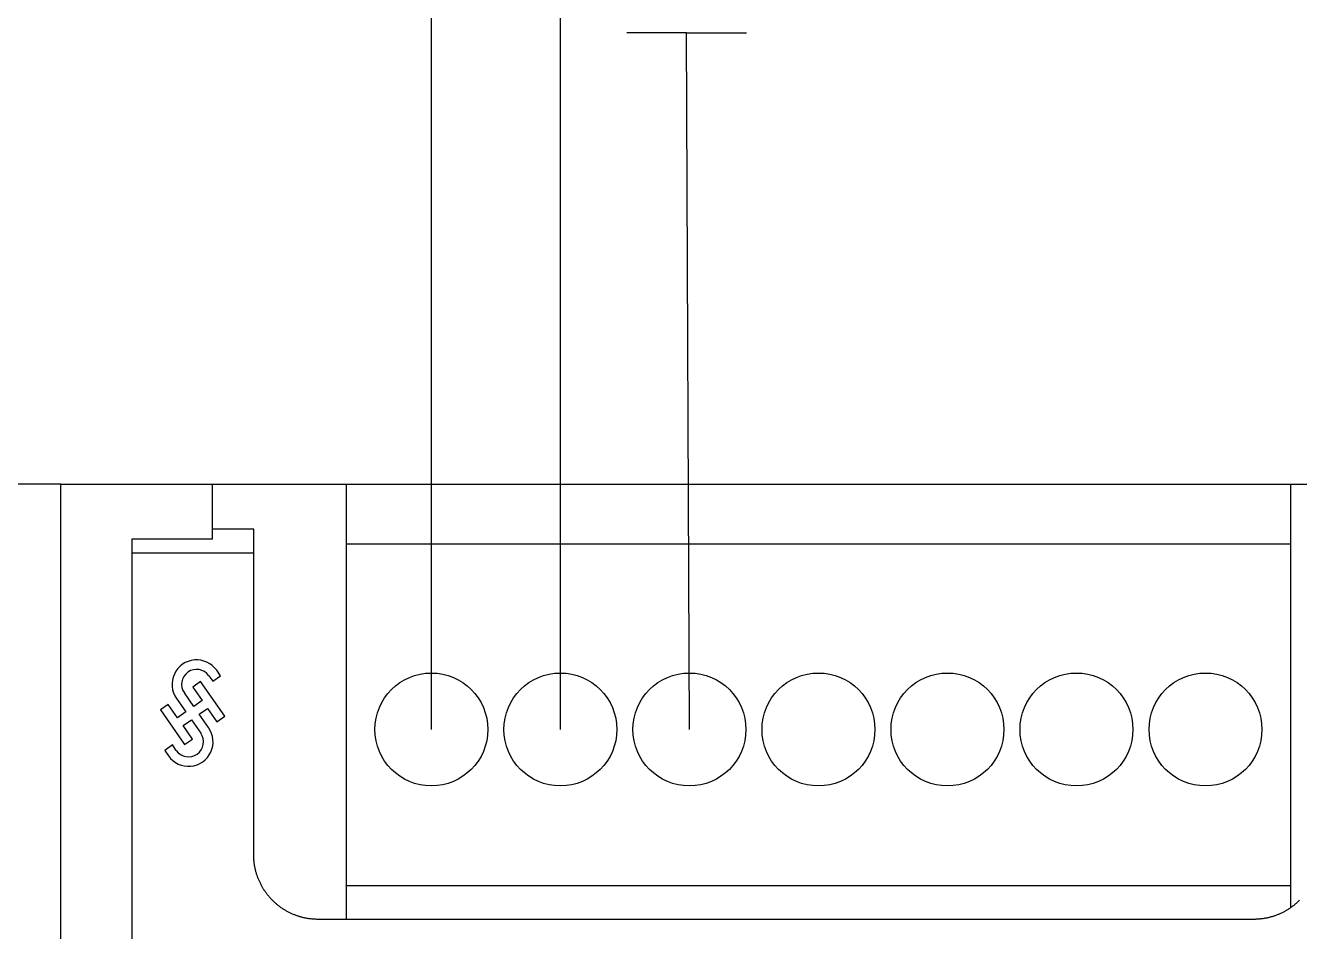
# Model space of a CAD drawing. Header units: inches. Extents: x 9000 to 22395, y 8106 to 17135.
# Drawn here: x 10498.3 to 10586.1, y 8486.3 to 8548.8 of the extents above; entities that cross this region are included whole.
import ezdxf

# ---------------------------------------------------------------- set-up
doc = ezdxf.new("R2010")
doc.units = ezdxf.units.IN
doc.header["$MEASUREMENT"] = 0
doc.layers.add('20000_FRONT_O', color=7, linetype='Continuous')

msp = doc.modelspace()

# ---------------------------------------------------------------- linework, layer by layer
for p, q in [((10535.184, 8500.265), (10535.184, 8609.298)), ((10526.296, 8500.265), (10526.296, 8593.9)), ((10543.874, 8548.271), (10539.753, 8548.271)), ((10544.071, 8500.265), (10543.874, 8548.271)), ((10543.874, 8548.271), (10547.996, 8548.271))]:
    msp.add_line(p, q)
at = {"layer": '20000_FRONT_O', "linetype": 'Continuous'}
for p, q in [((10500.779, 8517.173), (10481.06, 8517.173)), ((10500.779, 8294.993), (10500.779, 8517.173)), ((10500.779, 8517.173), (10520.431, 8517.173)), ((10511.222, 8513.379), (10511.222, 8517.173)), ((10520.431, 8517.173), (10520.431, 8487.179)), ((10520.431, 8517.173), (10585.485, 8517.173)), ((10585.484, 8517.173), (10600.76, 8517.173)), ((10585.485, 8517.173), (10585.485, 8487.984)), ((10514.059, 8514.062), (10511.222, 8514.062)), ((10514.059, 8491.622), (10514.059, 8514.062)), ((10505.667, 8513.379), (10505.667, 8439.411)), ((10511.222, 8513.379), (10505.667, 8513.379)), ((10520.431, 8513.063), (10585.485, 8513.063)), ((10514.059, 8512.412), (10505.667, 8512.412)), ((10511.769, 8503.966), (10511.507, 8504.339)), ((10510.392, 8503.558), (10509.853, 8503.181)), ((10512.075, 8501.177), (10510.392, 8503.558)), ((10510.964, 8503.967), (10511.232, 8503.59)), ((10511.232, 8503.59), (10511.769, 8503.966)), ((10508.742, 8502.395), (10509.389, 8501.471)), ((10509.925, 8501.853), (10509.278, 8502.778)), ((10509.853, 8503.181), (10510.5, 8502.256)), ((10508.166, 8501.992), (10507.627, 8501.615)), ((10507.627, 8501.615), (10509.299, 8499.227)), ((10508.814, 8501.068), (10508.166, 8501.992)), ((10509.389, 8501.471), (10508.814, 8501.068)), ((10510.5, 8502.256), (10509.925, 8501.853)), ((10510.302, 8501.314), (10510.878, 8501.717)), ((10510.878, 8501.717), (10511.525, 8500.793)), ((10509.191, 8500.529), (10509.767, 8500.932)), ((10509.767, 8500.932), (10510.414, 8500.007)), ((10510.95, 8500.39), (10510.302, 8501.314)), ((10511.525, 8500.793), (10512.075, 8501.177)), ((10509.838, 8499.604), (10509.191, 8500.529)), ((10508.462, 8499.197), (10507.923, 8498.819)), ((10507.923, 8498.819), (10508.184, 8498.446)), ((10508.724, 8498.823), (10508.462, 8499.197)), ((10509.299, 8499.227), (10509.838, 8499.604)), ((10520.431, 8489.512), (10585.485, 8489.512)), ((10582.935, 8487.179), (10518.503, 8487.179))]:
    msp.add_line(p, q, dxfattribs=at)
for points in [[(10518.503, 8487.179), (10518.449, 8487.179), (10518.395, 8487.18), (10518.342, 8487.182), (10518.288, 8487.184), (10518.235, 8487.187), (10518.182, 8487.19), (10518.129, 8487.194), (10518.076, 8487.199), (10518.023, 8487.205), (10517.97, 8487.211), (10517.918, 8487.217), (10517.865, 8487.225), (10517.813, 8487.232), (10517.76, 8487.241), (10517.708, 8487.25), (10517.656, 8487.26), (10517.604, 8487.27), (10517.552, 8487.281), (10517.5, 8487.293), (10517.449, 8487.305), (10517.397, 8487.318), (10517.346, 8487.332), (10517.294, 8487.346), (10517.243, 8487.361), (10517.192, 8487.376), (10517.141, 8487.392), (10517.09, 8487.409), (10517.039, 8487.427), (10516.989, 8487.445), (10516.938, 8487.463), (10516.888, 8487.482), (10516.839, 8487.502), (10516.789, 8487.522), (10516.74, 8487.543), (10516.692, 8487.564), (10516.643, 8487.586), (10516.595, 8487.609), (10516.547, 8487.632), (10516.5, 8487.656), (10516.452, 8487.68), (10516.406, 8487.704), (10516.359, 8487.73), (10516.313, 8487.756), (10516.267, 8487.782), (10516.221, 8487.809), (10516.176, 8487.836), (10516.131, 8487.865), (10516.086, 8487.893), (10516.042, 8487.922), (10515.998, 8487.952), (10515.954, 8487.982), (10515.91, 8488.013), (10515.867, 8488.045), (10515.824, 8488.077), (10515.782, 8488.109), (10515.739, 8488.142), (10515.698, 8488.176), (10515.656, 8488.21), (10515.615, 8488.245), (10515.575, 8488.28), (10515.535, 8488.315), (10515.495, 8488.351), (10515.456, 8488.387), (10515.418, 8488.424), (10515.38, 8488.461), (10515.342, 8488.498), (10515.305, 8488.536), (10515.269, 8488.575), (10515.233, 8488.613), (10515.197, 8488.653), (10515.162, 8488.692), (10515.127, 8488.732), (10515.093, 8488.773), (10515.059, 8488.814), (10515.026, 8488.855), (10514.993, 8488.897), (10514.961, 8488.939), (10514.929, 8488.981), (10514.897, 8489.024), (10514.867, 8489.068), (10514.836, 8489.112), (10514.806, 8489.156), (10514.777, 8489.201), (10514.748, 8489.246), (10514.719, 8489.291), (10514.691, 8489.337), (10514.664, 8489.383), (10514.638, 8489.43), (10514.612, 8489.476), (10514.586, 8489.523), (10514.561, 8489.57), (10514.537, 8489.617), (10514.513, 8489.665), (10514.49, 8489.713), (10514.468, 8489.761), (10514.446, 8489.809), (10514.424, 8489.858), (10514.404, 8489.906), (10514.383, 8489.955), (10514.364, 8490.005), (10514.345, 8490.054), (10514.327, 8490.104), (10514.309, 8490.154), (10514.291, 8490.204), (10514.275, 8490.254), (10514.259, 8490.305), (10514.243, 8490.356), (10514.228, 8490.407), (10514.214, 8490.459), (10514.2, 8490.51), (10514.187, 8490.562), (10514.175, 8490.614), (10514.163, 8490.667), (10514.152, 8490.719), (10514.141, 8490.772), (10514.131, 8490.824), (10514.122, 8490.877), (10514.113, 8490.93), (10514.105, 8490.983), (10514.098, 8491.035), (10514.091, 8491.088), (10514.085, 8491.142), (10514.08, 8491.195), (10514.075, 8491.248), (10514.071, 8491.301), (10514.067, 8491.354), (10514.064, 8491.408), (10514.062, 8491.461), (10514.06, 8491.515), (10514.059, 8491.569), (10514.059, 8491.622)], [(10586.097, 8488.501), (10586.06, 8488.463), (10586.022, 8488.426), (10585.983, 8488.389), (10585.945, 8488.353), (10585.906, 8488.318), (10585.866, 8488.282), (10585.826, 8488.248), (10585.785, 8488.213), (10585.745, 8488.18), (10585.703, 8488.146), (10585.662, 8488.114), (10585.619, 8488.081), (10585.577, 8488.049), (10585.534, 8488.018), (10585.49, 8487.987), (10585.446, 8487.957), (10585.402, 8487.927), (10585.357, 8487.897), (10585.312, 8487.868), (10585.267, 8487.84), (10585.221, 8487.812), (10585.175, 8487.785), (10585.128, 8487.758), (10585.082, 8487.732), (10585.035, 8487.706), (10584.988, 8487.681), (10584.941, 8487.657), (10584.893, 8487.633), (10584.845, 8487.61), (10584.797, 8487.588), (10584.749, 8487.566), (10584.7, 8487.544), (10584.652, 8487.524), (10584.603, 8487.504), (10584.553, 8487.484), (10584.504, 8487.465), (10584.454, 8487.446), (10584.404, 8487.429), (10584.354, 8487.411), (10584.304, 8487.395), (10584.253, 8487.379), (10584.202, 8487.363), (10584.151, 8487.348), (10584.099, 8487.334), (10584.048, 8487.32), (10583.996, 8487.307), (10583.943, 8487.295), (10583.891, 8487.283), (10583.839, 8487.271), (10583.786, 8487.261), (10583.733, 8487.251), (10583.681, 8487.242), (10583.628, 8487.233), (10583.575, 8487.225), (10583.522, 8487.218), (10583.469, 8487.211), (10583.416, 8487.205), (10583.363, 8487.199), (10583.309, 8487.194), (10583.256, 8487.19), (10583.203, 8487.187), (10583.149, 8487.184), (10583.096, 8487.182), (10583.042, 8487.18), (10582.989, 8487.179), (10582.935, 8487.179)]]:
    msp.add_lwpolyline(points, dxfattribs=at)
for centre in [(10526.296, 8500.265), (10535.184, 8500.265), (10544.071, 8500.265), (10552.958, 8500.265), (10561.845, 8500.265), (10570.732, 8500.265), (10579.62, 8500.265)]:
    msp.add_circle(centre, 3.888, dxfattribs=at)
for centre, radius, start, end in [((10510.123, 8503.37), 1.69, 34.99999, 215.20586), ((10510.123, 8503.37), 1.032, 35.38174, 215.00001), ((10509.569, 8499.415), 1.69, 215, 35.20586), ((10509.569, 8499.415), 1.032, 215, 35)]:
    msp.add_arc(centre, radius, start, end, dxfattribs=at)

doc.saveas('drawing.dxf')
